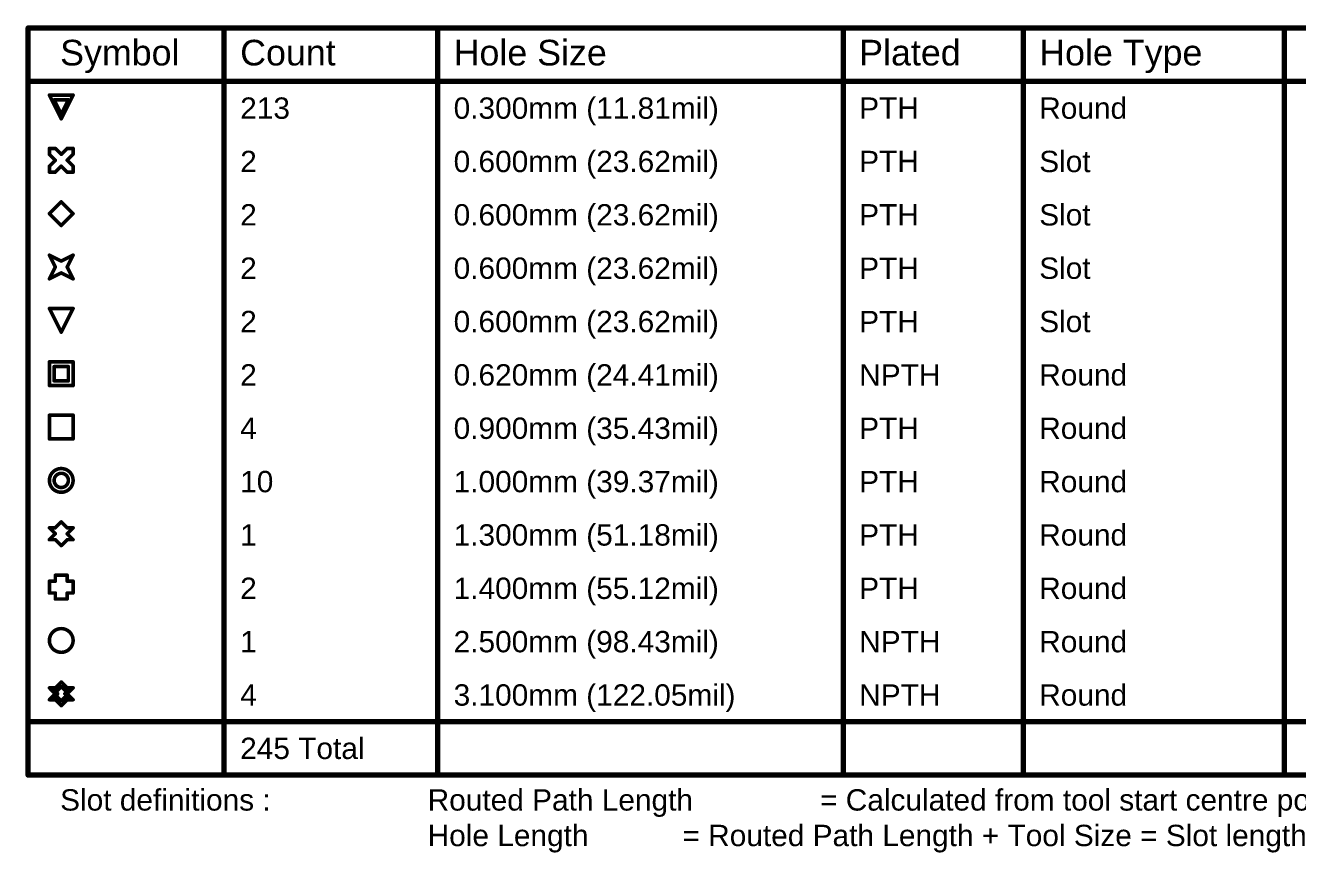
# Model space of a CAD drawing. Header units: inches. Extents: x -1 to 208, y -10 to 150.
# Drawn here: x -1.1 to 89.7, y 90.9 to 150 of the extents above; entities that cross this region are included whole.
import ezdxf

# ---------------------------------------------------------------- set-up
doc = ezdxf.new("R2010")
doc.units = ezdxf.units.IN
doc.layers.add('Drill Drawing', color=1, linetype='Continuous')
doc.styles.add('Arial', font='', dxfattribs={"height": 0.2})
doc.styles.get('Arial').set_extended_font_data('Arial')

msp = doc.modelspace()

# ---------------------------------------------------------------- linework, layer by layer
at = {"layer": 'Drill Drawing'}
for points in [[(-0.902, 149.808, 0.381, 0.381, 0), (198.484, 149.808, 0.381, 0.381, 0)], [(-0.902, 96.468, 0.381, 0.381, 0), (-0.902, 149.808, 0.381, 0.381, 0)], [(13.091, 96.468, 0.381, 0.381, 0), (13.091, 149.808, 0.381, 0.381, 0)], [(28.327, 96.468, 0.381, 0.381, 0), (28.327, 149.808, 0.381, 0.381, 0)], [(57.274, 96.468, 0.381, 0.381, 0), (57.274, 149.808, 0.381, 0.381, 0)], [(70.123, 96.468, 0.381, 0.381, 0), (70.123, 149.808, 0.381, 0.381, 0)], [(88.762, 96.468, 0.381, 0.381, 0), (88.762, 149.808, 0.381, 0.381, 0)], [(-0.902, 145.998, 0.381, 0.381, 0), (198.484, 145.998, 0.381, 0.381, 0)], [(0.617, 145.024, 0.254, 0.254, 0), (2.31, 145.024, 0.254, 0.254, 0)], [(0.617, 145.024, 0.254, 0.254, 0), (1.464, 143.331, 0.254, 0.254, 0)], [(0.956, 144.685, 0.254, 0.254, 0), (1.972, 144.685, 0.254, 0.254, 0)], [(0.956, 144.685, 0.254, 0.254, 0), (1.464, 143.669, 0.254, 0.254, 0)], [(1.464, 143.331, 0.254, 0.254, 0), (2.31, 145.024, 0.254, 0.254, 0)], [(1.464, 143.669, 0.254, 0.254, 0), (1.972, 144.685, 0.254, 0.254, 0)], [(0.617, 140.791, 0.254, 0.254, 0), (0.617, 141.214, 0.254, 0.254, 0)], [(0.617, 141.214, 0.254, 0.254, 0), (1.04, 141.214, 0.254, 0.254, 0)], [(0.617, 140.791, 0.254, 0.254, 0), (1.04, 140.367, 0.254, 0.254, 0)], [(1.04, 141.214, 0.254, 0.254, 0), (1.464, 140.791, 0.254, 0.254, 0)], [(1.464, 140.791, 0.254, 0.254, 0), (1.887, 141.214, 0.254, 0.254, 0)], [(1.887, 141.214, 0.254, 0.254, 0), (2.31, 141.214, 0.254, 0.254, 0)], [(1.887, 140.367, 0.254, 0.254, 0), (2.31, 140.791, 0.254, 0.254, 0)], [(2.31, 140.791, 0.254, 0.254, 0), (2.31, 141.214, 0.254, 0.254, 0)], [(0.617, 139.944, 0.254, 0.254, 0), (1.04, 140.367, 0.254, 0.254, 0)], [(0.617, 139.521, 0.254, 0.254, 0), (0.617, 139.944, 0.254, 0.254, 0)], [(1.04, 139.521, 0.254, 0.254, 0), (1.464, 139.944, 0.254, 0.254, 0)], [(1.464, 139.944, 0.254, 0.254, 0), (1.887, 139.521, 0.254, 0.254, 0)], [(1.887, 140.367, 0.254, 0.254, 0), (2.31, 139.944, 0.254, 0.254, 0)], [(2.31, 139.521, 0.254, 0.254, 0), (2.31, 139.944, 0.254, 0.254, 0)], [(0.617, 139.521, 0.254, 0.254, 0), (1.04, 139.521, 0.254, 0.254, 0)], [(1.887, 139.521, 0.254, 0.254, 0), (2.31, 139.521, 0.254, 0.254, 0)], [(0.617, 136.557, 0.254, 0.254, 0), (1.464, 137.404, 0.254, 0.254, 0)], [(1.464, 137.404, 0.254, 0.254, 0), (2.31, 136.557, 0.254, 0.254, 0)], [(0.617, 136.557, 0.254, 0.254, 0), (1.464, 135.711, 0.254, 0.254, 0)], [(1.464, 135.711, 0.254, 0.254, 0), (2.31, 136.557, 0.254, 0.254, 0)], [(0.617, 133.594, 0.254, 0.254, 0), (1.464, 133.171, 0.254, 0.254, 0)], [(0.617, 133.594, 0.254, 0.254, 0), (1.04, 132.747, 0.254, 0.254, 0)], [(1.464, 133.171, 0.254, 0.254, 0), (2.31, 133.594, 0.254, 0.254, 0)], [(1.887, 132.747, 0.254, 0.254, 0), (2.31, 133.594, 0.254, 0.254, 0)], [(0.617, 131.901, 0.254, 0.254, 0), (1.04, 132.747, 0.254, 0.254, 0)], [(1.887, 132.747, 0.254, 0.254, 0), (2.31, 131.901, 0.254, 0.254, 0)], [(0.617, 131.901, 0.254, 0.254, 0), (1.464, 132.324, 0.254, 0.254, 0)], [(1.464, 132.324, 0.254, 0.254, 0), (2.31, 131.901, 0.254, 0.254, 0)], [(0.617, 129.784, 0.254, 0.254, 0), (2.31, 129.784, 0.254, 0.254, 0)], [(0.617, 129.784, 0.254, 0.254, 0), (1.464, 128.091, 0.254, 0.254, 0)], [(1.464, 128.091, 0.254, 0.254, 0), (2.31, 129.784, 0.254, 0.254, 0)], [(0.617, 125.974, 0.254, 0.254, 0), (2.31, 125.974, 0.254, 0.254, 0)], [(0.617, 124.281, 0.254, 0.254, 0), (0.617, 125.974, 0.254, 0.254, 0)], [(0.956, 125.635, 0.254, 0.254, 0), (1.972, 125.635, 0.254, 0.254, 0)], [(0.956, 124.619, 0.254, 0.254, 0), (0.956, 125.635, 0.254, 0.254, 0)], [(1.972, 124.619, 0.254, 0.254, 0), (1.972, 125.635, 0.254, 0.254, 0)], [(2.31, 124.281, 0.254, 0.254, 0), (2.31, 125.974, 0.254, 0.254, 0)], [(0.617, 124.281, 0.254, 0.254, 0), (2.31, 124.281, 0.254, 0.254, 0)], [(0.956, 124.619, 0.254, 0.254, 0), (1.972, 124.619, 0.254, 0.254, 0)], [(0.617, 122.164, 0.254, 0.254, 0), (2.31, 122.164, 0.254, 0.254, 0)], [(0.617, 120.471, 0.254, 0.254, 0), (0.617, 122.164, 0.254, 0.254, 0)], [(2.31, 120.471, 0.254, 0.254, 0), (2.31, 122.164, 0.254, 0.254, 0)], [(0.617, 120.471, 0.254, 0.254, 0), (2.31, 120.471, 0.254, 0.254, 0)], [(1.04, 114.121, 0.254, 0.254, 0), (1.464, 114.544, 0.254, 0.254, 0)], [(1.464, 114.544, 0.254, 0.254, 0), (1.887, 114.121, 0.254, 0.254, 0)], [(0.617, 114.121, 0.254, 0.254, 0), (1.04, 113.697, 0.254, 0.254, 0)], [(0.617, 114.121, 0.254, 0.254, 0), (1.04, 114.121, 0.254, 0.254, 0)], [(0.617, 113.274, 0.254, 0.254, 0), (1.04, 113.697, 0.254, 0.254, 0)], [(1.887, 114.121, 0.254, 0.254, 0), (2.31, 114.121, 0.254, 0.254, 0)], [(1.887, 113.697, 0.254, 0.254, 0), (2.31, 114.121, 0.254, 0.254, 0)], [(1.887, 113.697, 0.254, 0.254, 0), (2.31, 113.274, 0.254, 0.254, 0)], [(0.617, 113.274, 0.254, 0.254, 0), (1.04, 113.274, 0.254, 0.254, 0)], [(1.04, 113.274, 0.254, 0.254, 0), (1.464, 112.851, 0.254, 0.254, 0)], [(1.464, 112.851, 0.254, 0.254, 0), (1.887, 113.274, 0.254, 0.254, 0)], [(1.887, 113.274, 0.254, 0.254, 0), (2.31, 113.274, 0.254, 0.254, 0)], [(1.04, 110.311, 0.254, 0.254, 0), (1.04, 110.734, 0.254, 0.254, 0)], [(1.04, 110.734, 0.254, 0.254, 0), (1.887, 110.734, 0.254, 0.254, 0)], [(1.887, 110.311, 0.254, 0.254, 0), (1.887, 110.734, 0.254, 0.254, 0)], [(0.617, 109.464, 0.254, 0.254, 0), (0.617, 110.311, 0.254, 0.254, 0)], [(0.617, 110.311, 0.254, 0.254, 0), (1.04, 110.311, 0.254, 0.254, 0)], [(1.887, 110.311, 0.254, 0.254, 0), (2.31, 110.311, 0.254, 0.254, 0)], [(2.31, 109.464, 0.254, 0.254, 0), (2.31, 110.311, 0.254, 0.254, 0)], [(0.617, 109.464, 0.254, 0.254, 0), (1.04, 109.464, 0.254, 0.254, 0)], [(1.04, 109.041, 0.254, 0.254, 0), (1.04, 109.464, 0.254, 0.254, 0)], [(1.04, 109.041, 0.254, 0.254, 0), (1.887, 109.041, 0.254, 0.254, 0)], [(1.887, 109.464, 0.254, 0.254, 0), (2.31, 109.464, 0.254, 0.254, 0)], [(1.887, 109.041, 0.254, 0.254, 0), (1.887, 109.464, 0.254, 0.254, 0)], [(0.617, 102.691, 0.254, 0.254, 0), (1.04, 102.267, 0.254, 0.254, 0)], [(0.617, 102.691, 0.254, 0.254, 0), (1.04, 102.691, 0.254, 0.254, 0)], [(0.956, 102.521, 0.254, 0.254, 0), (1.21, 102.267, 0.254, 0.254, 0)], [(0.956, 102.521, 0.254, 0.254, 0), (1.21, 102.521, 0.254, 0.254, 0)], [(1.04, 102.691, 0.254, 0.254, 0), (1.464, 103.114, 0.254, 0.254, 0)], [(1.21, 102.521, 0.254, 0.254, 0), (1.464, 102.775, 0.254, 0.254, 0)], [(1.464, 103.114, 0.254, 0.254, 0), (1.887, 102.691, 0.254, 0.254, 0)], [(1.464, 102.775, 0.254, 0.254, 0), (1.718, 102.521, 0.254, 0.254, 0)], [(1.718, 102.521, 0.254, 0.254, 0), (1.972, 102.521, 0.254, 0.254, 0)], [(1.718, 102.267, 0.254, 0.254, 0), (1.972, 102.521, 0.254, 0.254, 0)], [(1.887, 102.691, 0.254, 0.254, 0), (2.31, 102.691, 0.254, 0.254, 0)], [(1.887, 102.267, 0.254, 0.254, 0), (2.31, 102.691, 0.254, 0.254, 0)], [(0.617, 101.844, 0.254, 0.254, 0), (1.04, 102.267, 0.254, 0.254, 0)], [(0.617, 101.844, 0.254, 0.254, 0), (1.04, 101.844, 0.254, 0.254, 0)], [(0.956, 102.013, 0.254, 0.254, 0), (1.21, 102.267, 0.254, 0.254, 0)], [(0.956, 102.013, 0.254, 0.254, 0), (1.21, 102.013, 0.254, 0.254, 0)], [(1.04, 101.844, 0.254, 0.254, 0), (1.464, 101.421, 0.254, 0.254, 0)], [(1.21, 102.013, 0.254, 0.254, 0), (1.464, 101.759, 0.254, 0.254, 0)], [(1.464, 101.759, 0.254, 0.254, 0), (1.718, 102.013, 0.254, 0.254, 0)], [(1.464, 101.421, 0.254, 0.254, 0), (1.887, 101.844, 0.254, 0.254, 0)], [(1.718, 102.267, 0.254, 0.254, 0), (1.972, 102.013, 0.254, 0.254, 0)], [(1.718, 102.013, 0.254, 0.254, 0), (1.972, 102.013, 0.254, 0.254, 0)], [(1.887, 102.267, 0.254, 0.254, 0), (2.31, 101.844, 0.254, 0.254, 0)], [(1.887, 101.844, 0.254, 0.254, 0), (2.31, 101.844, 0.254, 0.254, 0)], [(-0.902, 100.278, 0.381, 0.381, 0), (198.484, 100.278, 0.381, 0.381, 0)], [(-0.902, 96.468, 0.381, 0.381, 0), (198.484, 96.468, 0.381, 0.381, 0)]]:
    msp.add_lwpolyline(points, format="xyseb", dxfattribs=at)
for points in [[(-0.997, 149.808, 0.191, 0.191, 1), (-0.806, 149.808, 0.191, 0.191, 1)], [(-0.997, 149.808, 0.191, 0.191, 1), (-0.806, 149.808, 0.191, 0.191, 1)], [(12.995, 149.808, 0.191, 0.191, 1), (13.186, 149.808, 0.191, 0.191, 1)], [(28.231, 149.808, 0.191, 0.191, 1), (28.422, 149.808, 0.191, 0.191, 1)], [(57.179, 149.808, 0.191, 0.191, 1), (57.369, 149.808, 0.191, 0.191, 1)], [(70.028, 149.808, 0.191, 0.191, 1), (70.219, 149.808, 0.191, 0.191, 1)], [(88.667, 149.808, 0.191, 0.191, 1), (88.857, 149.808, 0.191, 0.191, 1)], [(-0.997, 145.998, 0.191, 0.191, 1), (-0.806, 145.998, 0.191, 0.191, 1)], [(0.554, 145.024, 0.127, 0.127, 1), (0.681, 145.024, 0.127, 0.127, 1)], [(0.554, 145.024, 0.127, 0.127, 1), (0.681, 145.024, 0.127, 0.127, 1)], [(0.892, 144.685, 0.127, 0.127, 1), (1.019, 144.685, 0.127, 0.127, 1)], [(0.892, 144.685, 0.127, 0.127, 1), (1.019, 144.685, 0.127, 0.127, 1)], [(1.908, 144.685, 0.127, 0.127, 1), (2.035, 144.685, 0.127, 0.127, 1)], [(1.908, 144.685, 0.127, 0.127, 1), (2.035, 144.685, 0.127, 0.127, 1)], [(2.247, 145.024, 0.127, 0.127, 1), (2.374, 145.024, 0.127, 0.127, 1)], [(2.247, 145.024, 0.127, 0.127, 1), (2.374, 145.024, 0.127, 0.127, 1)], [(1.4, 143.669, 0.127, 0.127, 1), (1.527, 143.669, 0.127, 0.127, 1)], [(1.4, 143.669, 0.127, 0.127, 1), (1.527, 143.669, 0.127, 0.127, 1)], [(1.4, 143.331, 0.127, 0.127, 1), (1.527, 143.331, 0.127, 0.127, 1)], [(1.4, 143.331, 0.127, 0.127, 1), (1.527, 143.331, 0.127, 0.127, 1)], [(0.554, 141.214, 0.127, 0.127, 1), (0.681, 141.214, 0.127, 0.127, 1)], [(0.554, 141.214, 0.127, 0.127, 1), (0.681, 141.214, 0.127, 0.127, 1)], [(0.554, 140.791, 0.127, 0.127, 1), (0.681, 140.791, 0.127, 0.127, 1)], [(0.554, 140.791, 0.127, 0.127, 1), (0.681, 140.791, 0.127, 0.127, 1)], [(0.977, 141.214, 0.127, 0.127, 1), (1.104, 141.214, 0.127, 0.127, 1)], [(0.977, 141.214, 0.127, 0.127, 1), (1.104, 141.214, 0.127, 0.127, 1)], [(1.4, 140.791, 0.127, 0.127, 1), (1.527, 140.791, 0.127, 0.127, 1)], [(1.4, 140.791, 0.127, 0.127, 1), (1.527, 140.791, 0.127, 0.127, 1)], [(1.824, 141.214, 0.127, 0.127, 1), (1.951, 141.214, 0.127, 0.127, 1)], [(1.824, 141.214, 0.127, 0.127, 1), (1.951, 141.214, 0.127, 0.127, 1)], [(2.247, 141.214, 0.127, 0.127, 1), (2.374, 141.214, 0.127, 0.127, 1)], [(2.247, 141.214, 0.127, 0.127, 1), (2.374, 141.214, 0.127, 0.127, 1)], [(2.247, 140.791, 0.127, 0.127, 1), (2.374, 140.791, 0.127, 0.127, 1)], [(2.247, 140.791, 0.127, 0.127, 1), (2.374, 140.791, 0.127, 0.127, 1)], [(0.554, 139.944, 0.127, 0.127, 1), (0.681, 139.944, 0.127, 0.127, 1)], [(0.554, 139.944, 0.127, 0.127, 1), (0.681, 139.944, 0.127, 0.127, 1)], [(0.977, 140.367, 0.127, 0.127, 1), (1.104, 140.367, 0.127, 0.127, 1)], [(0.977, 140.367, 0.127, 0.127, 1), (1.104, 140.367, 0.127, 0.127, 1)], [(1.4, 139.944, 0.127, 0.127, 1), (1.527, 139.944, 0.127, 0.127, 1)], [(1.4, 139.944, 0.127, 0.127, 1), (1.527, 139.944, 0.127, 0.127, 1)], [(1.824, 140.367, 0.127, 0.127, 1), (1.951, 140.367, 0.127, 0.127, 1)], [(1.824, 140.367, 0.127, 0.127, 1), (1.951, 140.367, 0.127, 0.127, 1)], [(2.247, 139.944, 0.127, 0.127, 1), (2.374, 139.944, 0.127, 0.127, 1)], [(2.247, 139.944, 0.127, 0.127, 1), (2.374, 139.944, 0.127, 0.127, 1)], [(0.554, 139.521, 0.127, 0.127, 1), (0.681, 139.521, 0.127, 0.127, 1)], [(0.554, 139.521, 0.127, 0.127, 1), (0.681, 139.521, 0.127, 0.127, 1)], [(0.977, 139.521, 0.127, 0.127, 1), (1.104, 139.521, 0.127, 0.127, 1)], [(0.977, 139.521, 0.127, 0.127, 1), (1.104, 139.521, 0.127, 0.127, 1)], [(1.824, 139.521, 0.127, 0.127, 1), (1.951, 139.521, 0.127, 0.127, 1)], [(1.824, 139.521, 0.127, 0.127, 1), (1.951, 139.521, 0.127, 0.127, 1)], [(2.247, 139.521, 0.127, 0.127, 1), (2.374, 139.521, 0.127, 0.127, 1)], [(2.247, 139.521, 0.127, 0.127, 1), (2.374, 139.521, 0.127, 0.127, 1)], [(1.4, 137.404, 0.127, 0.127, 1), (1.527, 137.404, 0.127, 0.127, 1)], [(1.4, 137.404, 0.127, 0.127, 1), (1.527, 137.404, 0.127, 0.127, 1)], [(0.554, 136.557, 0.127, 0.127, 1), (0.681, 136.557, 0.127, 0.127, 1)], [(0.554, 136.557, 0.127, 0.127, 1), (0.681, 136.557, 0.127, 0.127, 1)], [(2.247, 136.557, 0.127, 0.127, 1), (2.374, 136.557, 0.127, 0.127, 1)], [(2.247, 136.557, 0.127, 0.127, 1), (2.374, 136.557, 0.127, 0.127, 1)], [(1.4, 135.711, 0.127, 0.127, 1), (1.527, 135.711, 0.127, 0.127, 1)], [(1.4, 135.711, 0.127, 0.127, 1), (1.527, 135.711, 0.127, 0.127, 1)], [(0.554, 133.594, 0.127, 0.127, 1), (0.681, 133.594, 0.127, 0.127, 1)], [(0.554, 133.594, 0.127, 0.127, 1), (0.681, 133.594, 0.127, 0.127, 1)], [(2.247, 133.594, 0.127, 0.127, 1), (2.374, 133.594, 0.127, 0.127, 1)], [(2.247, 133.594, 0.127, 0.127, 1), (2.374, 133.594, 0.127, 0.127, 1)], [(0.977, 132.747, 0.127, 0.127, 1), (1.104, 132.747, 0.127, 0.127, 1)], [(0.977, 132.747, 0.127, 0.127, 1), (1.104, 132.747, 0.127, 0.127, 1)], [(1.4, 133.171, 0.127, 0.127, 1), (1.527, 133.171, 0.127, 0.127, 1)], [(1.4, 133.171, 0.127, 0.127, 1), (1.527, 133.171, 0.127, 0.127, 1)], [(1.824, 132.747, 0.127, 0.127, 1), (1.951, 132.747, 0.127, 0.127, 1)], [(1.824, 132.747, 0.127, 0.127, 1), (1.951, 132.747, 0.127, 0.127, 1)], [(0.554, 131.901, 0.127, 0.127, 1), (0.681, 131.901, 0.127, 0.127, 1)], [(0.554, 131.901, 0.127, 0.127, 1), (0.681, 131.901, 0.127, 0.127, 1)], [(1.4, 132.324, 0.127, 0.127, 1), (1.527, 132.324, 0.127, 0.127, 1)], [(1.4, 132.324, 0.127, 0.127, 1), (1.527, 132.324, 0.127, 0.127, 1)], [(2.247, 131.901, 0.127, 0.127, 1), (2.374, 131.901, 0.127, 0.127, 1)], [(2.247, 131.901, 0.127, 0.127, 1), (2.374, 131.901, 0.127, 0.127, 1)], [(0.554, 129.784, 0.127, 0.127, 1), (0.681, 129.784, 0.127, 0.127, 1)], [(0.554, 129.784, 0.127, 0.127, 1), (0.681, 129.784, 0.127, 0.127, 1)], [(2.247, 129.784, 0.127, 0.127, 1), (2.374, 129.784, 0.127, 0.127, 1)], [(2.247, 129.784, 0.127, 0.127, 1), (2.374, 129.784, 0.127, 0.127, 1)], [(1.4, 128.091, 0.127, 0.127, 1), (1.527, 128.091, 0.127, 0.127, 1)], [(1.4, 128.091, 0.127, 0.127, 1), (1.527, 128.091, 0.127, 0.127, 1)], [(0.554, 125.974, 0.127, 0.127, 1), (0.681, 125.974, 0.127, 0.127, 1)], [(0.554, 125.974, 0.127, 0.127, 1), (0.681, 125.974, 0.127, 0.127, 1)], [(0.892, 125.635, 0.127, 0.127, 1), (1.019, 125.635, 0.127, 0.127, 1)], [(0.892, 125.635, 0.127, 0.127, 1), (1.019, 125.635, 0.127, 0.127, 1)], [(1.908, 125.635, 0.127, 0.127, 1), (2.035, 125.635, 0.127, 0.127, 1)], [(1.908, 125.635, 0.127, 0.127, 1), (2.035, 125.635, 0.127, 0.127, 1)], [(2.247, 125.974, 0.127, 0.127, 1), (2.374, 125.974, 0.127, 0.127, 1)], [(2.247, 125.974, 0.127, 0.127, 1), (2.374, 125.974, 0.127, 0.127, 1)], [(0.554, 124.281, 0.127, 0.127, 1), (0.681, 124.281, 0.127, 0.127, 1)], [(0.554, 124.281, 0.127, 0.127, 1), (0.681, 124.281, 0.127, 0.127, 1)], [(0.892, 124.619, 0.127, 0.127, 1), (1.019, 124.619, 0.127, 0.127, 1)], [(0.892, 124.619, 0.127, 0.127, 1), (1.019, 124.619, 0.127, 0.127, 1)], [(1.908, 124.619, 0.127, 0.127, 1), (2.035, 124.619, 0.127, 0.127, 1)], [(1.908, 124.619, 0.127, 0.127, 1), (2.035, 124.619, 0.127, 0.127, 1)], [(2.247, 124.281, 0.127, 0.127, 1), (2.374, 124.281, 0.127, 0.127, 1)], [(2.247, 124.281, 0.127, 0.127, 1), (2.374, 124.281, 0.127, 0.127, 1)], [(0.554, 122.164, 0.127, 0.127, 1), (0.681, 122.164, 0.127, 0.127, 1)], [(0.554, 122.164, 0.127, 0.127, 1), (0.681, 122.164, 0.127, 0.127, 1)], [(2.247, 122.164, 0.127, 0.127, 1), (2.374, 122.164, 0.127, 0.127, 1)], [(2.247, 122.164, 0.127, 0.127, 1), (2.374, 122.164, 0.127, 0.127, 1)], [(0.554, 120.471, 0.127, 0.127, 1), (0.681, 120.471, 0.127, 0.127, 1)], [(0.554, 120.471, 0.127, 0.127, 1), (0.681, 120.471, 0.127, 0.127, 1)], [(2.247, 120.471, 0.127, 0.127, 1), (2.374, 120.471, 0.127, 0.127, 1)], [(2.247, 120.471, 0.127, 0.127, 1), (2.374, 120.471, 0.127, 0.127, 1)], [(2.31, 117.507, 0.254, 0.254, 1), (0.617, 117.507, 0.254, 0.254, 1)], [(1.972, 117.507, 0.254, 0.254, 1), (0.956, 117.507, 0.254, 0.254, 1)], [(0.554, 117.507, 0.127, 0.127, 1), (0.681, 117.507, 0.127, 0.127, 1)], [(0.892, 117.507, 0.127, 0.127, 1), (1.019, 117.507, 0.127, 0.127, 1)], [(1.908, 117.507, 0.127, 0.127, 1), (2.035, 117.507, 0.127, 0.127, 1)], [(2.247, 117.507, 0.127, 0.127, 1), (2.374, 117.507, 0.127, 0.127, 1)], [(1.4, 114.544, 0.127, 0.127, 1), (1.527, 114.544, 0.127, 0.127, 1)], [(1.4, 114.544, 0.127, 0.127, 1), (1.527, 114.544, 0.127, 0.127, 1)], [(0.554, 114.121, 0.127, 0.127, 1), (0.681, 114.121, 0.127, 0.127, 1)], [(0.554, 114.121, 0.127, 0.127, 1), (0.681, 114.121, 0.127, 0.127, 1)], [(0.977, 114.121, 0.127, 0.127, 1), (1.104, 114.121, 0.127, 0.127, 1)], [(0.977, 114.121, 0.127, 0.127, 1), (1.104, 114.121, 0.127, 0.127, 1)], [(0.977, 113.697, 0.127, 0.127, 1), (1.104, 113.697, 0.127, 0.127, 1)], [(0.977, 113.697, 0.127, 0.127, 1), (1.104, 113.697, 0.127, 0.127, 1)], [(1.824, 114.121, 0.127, 0.127, 1), (1.951, 114.121, 0.127, 0.127, 1)], [(1.824, 114.121, 0.127, 0.127, 1), (1.951, 114.121, 0.127, 0.127, 1)], [(1.824, 113.697, 0.127, 0.127, 1), (1.951, 113.697, 0.127, 0.127, 1)], [(1.824, 113.697, 0.127, 0.127, 1), (1.951, 113.697, 0.127, 0.127, 1)], [(2.247, 114.121, 0.127, 0.127, 1), (2.374, 114.121, 0.127, 0.127, 1)], [(2.247, 114.121, 0.127, 0.127, 1), (2.374, 114.121, 0.127, 0.127, 1)], [(0.554, 113.274, 0.127, 0.127, 1), (0.681, 113.274, 0.127, 0.127, 1)], [(0.554, 113.274, 0.127, 0.127, 1), (0.681, 113.274, 0.127, 0.127, 1)], [(0.977, 113.274, 0.127, 0.127, 1), (1.104, 113.274, 0.127, 0.127, 1)], [(0.977, 113.274, 0.127, 0.127, 1), (1.104, 113.274, 0.127, 0.127, 1)], [(1.4, 112.851, 0.127, 0.127, 1), (1.527, 112.851, 0.127, 0.127, 1)], [(1.4, 112.851, 0.127, 0.127, 1), (1.527, 112.851, 0.127, 0.127, 1)], [(1.824, 113.274, 0.127, 0.127, 1), (1.951, 113.274, 0.127, 0.127, 1)], [(1.824, 113.274, 0.127, 0.127, 1), (1.951, 113.274, 0.127, 0.127, 1)], [(2.247, 113.274, 0.127, 0.127, 1), (2.374, 113.274, 0.127, 0.127, 1)], [(2.247, 113.274, 0.127, 0.127, 1), (2.374, 113.274, 0.127, 0.127, 1)], [(0.977, 110.734, 0.127, 0.127, 1), (1.104, 110.734, 0.127, 0.127, 1)], [(0.977, 110.734, 0.127, 0.127, 1), (1.104, 110.734, 0.127, 0.127, 1)], [(1.824, 110.734, 0.127, 0.127, 1), (1.951, 110.734, 0.127, 0.127, 1)], [(1.824, 110.734, 0.127, 0.127, 1), (1.951, 110.734, 0.127, 0.127, 1)], [(0.554, 110.311, 0.127, 0.127, 1), (0.681, 110.311, 0.127, 0.127, 1)], [(0.554, 110.311, 0.127, 0.127, 1), (0.681, 110.311, 0.127, 0.127, 1)], [(0.977, 110.311, 0.127, 0.127, 1), (1.104, 110.311, 0.127, 0.127, 1)], [(0.977, 110.311, 0.127, 0.127, 1), (1.104, 110.311, 0.127, 0.127, 1)], [(1.824, 110.311, 0.127, 0.127, 1), (1.951, 110.311, 0.127, 0.127, 1)], [(1.824, 110.311, 0.127, 0.127, 1), (1.951, 110.311, 0.127, 0.127, 1)], [(2.247, 110.311, 0.127, 0.127, 1), (2.374, 110.311, 0.127, 0.127, 1)], [(2.247, 110.311, 0.127, 0.127, 1), (2.374, 110.311, 0.127, 0.127, 1)], [(0.554, 109.464, 0.127, 0.127, 1), (0.681, 109.464, 0.127, 0.127, 1)], [(0.554, 109.464, 0.127, 0.127, 1), (0.681, 109.464, 0.127, 0.127, 1)], [(0.977, 109.464, 0.127, 0.127, 1), (1.104, 109.464, 0.127, 0.127, 1)], [(0.977, 109.464, 0.127, 0.127, 1), (1.104, 109.464, 0.127, 0.127, 1)], [(0.977, 109.041, 0.127, 0.127, 1), (1.104, 109.041, 0.127, 0.127, 1)], [(0.977, 109.041, 0.127, 0.127, 1), (1.104, 109.041, 0.127, 0.127, 1)], [(1.824, 109.464, 0.127, 0.127, 1), (1.951, 109.464, 0.127, 0.127, 1)], [(1.824, 109.464, 0.127, 0.127, 1), (1.951, 109.464, 0.127, 0.127, 1)], [(1.824, 109.041, 0.127, 0.127, 1), (1.951, 109.041, 0.127, 0.127, 1)], [(1.824, 109.041, 0.127, 0.127, 1), (1.951, 109.041, 0.127, 0.127, 1)], [(2.247, 109.464, 0.127, 0.127, 1), (2.374, 109.464, 0.127, 0.127, 1)], [(2.247, 109.464, 0.127, 0.127, 1), (2.374, 109.464, 0.127, 0.127, 1)], [(2.31, 106.077, 0.254, 0.254, 1), (0.617, 106.077, 0.254, 0.254, 1)], [(0.554, 106.077, 0.127, 0.127, 1), (0.681, 106.077, 0.127, 0.127, 1)], [(2.247, 106.077, 0.127, 0.127, 1), (2.374, 106.077, 0.127, 0.127, 1)], [(0.554, 102.691, 0.127, 0.127, 1), (0.681, 102.691, 0.127, 0.127, 1)], [(0.554, 102.691, 0.127, 0.127, 1), (0.681, 102.691, 0.127, 0.127, 1)], [(0.892, 102.521, 0.127, 0.127, 1), (1.019, 102.521, 0.127, 0.127, 1)], [(0.892, 102.521, 0.127, 0.127, 1), (1.019, 102.521, 0.127, 0.127, 1)], [(0.977, 102.691, 0.127, 0.127, 1), (1.104, 102.691, 0.127, 0.127, 1)], [(0.977, 102.691, 0.127, 0.127, 1), (1.104, 102.691, 0.127, 0.127, 1)], [(1.146, 102.521, 0.127, 0.127, 1), (1.273, 102.521, 0.127, 0.127, 1)], [(1.146, 102.521, 0.127, 0.127, 1), (1.273, 102.521, 0.127, 0.127, 1)], [(1.4, 103.114, 0.127, 0.127, 1), (1.527, 103.114, 0.127, 0.127, 1)], [(1.4, 103.114, 0.127, 0.127, 1), (1.527, 103.114, 0.127, 0.127, 1)], [(1.4, 102.775, 0.127, 0.127, 1), (1.527, 102.775, 0.127, 0.127, 1)], [(1.4, 102.775, 0.127, 0.127, 1), (1.527, 102.775, 0.127, 0.127, 1)], [(1.654, 102.521, 0.127, 0.127, 1), (1.781, 102.521, 0.127, 0.127, 1)], [(1.654, 102.521, 0.127, 0.127, 1), (1.781, 102.521, 0.127, 0.127, 1)], [(1.824, 102.691, 0.127, 0.127, 1), (1.951, 102.691, 0.127, 0.127, 1)], [(1.824, 102.691, 0.127, 0.127, 1), (1.951, 102.691, 0.127, 0.127, 1)], [(1.908, 102.521, 0.127, 0.127, 1), (2.035, 102.521, 0.127, 0.127, 1)], [(1.908, 102.521, 0.127, 0.127, 1), (2.035, 102.521, 0.127, 0.127, 1)], [(2.247, 102.691, 0.127, 0.127, 1), (2.374, 102.691, 0.127, 0.127, 1)], [(2.247, 102.691, 0.127, 0.127, 1), (2.374, 102.691, 0.127, 0.127, 1)], [(0.554, 101.844, 0.127, 0.127, 1), (0.681, 101.844, 0.127, 0.127, 1)], [(0.554, 101.844, 0.127, 0.127, 1), (0.681, 101.844, 0.127, 0.127, 1)], [(0.892, 102.013, 0.127, 0.127, 1), (1.019, 102.013, 0.127, 0.127, 1)], [(0.892, 102.013, 0.127, 0.127, 1), (1.019, 102.013, 0.127, 0.127, 1)], [(0.977, 102.267, 0.127, 0.127, 1), (1.104, 102.267, 0.127, 0.127, 1)], [(0.977, 102.267, 0.127, 0.127, 1), (1.104, 102.267, 0.127, 0.127, 1)], [(0.977, 101.844, 0.127, 0.127, 1), (1.104, 101.844, 0.127, 0.127, 1)], [(0.977, 101.844, 0.127, 0.127, 1), (1.104, 101.844, 0.127, 0.127, 1)], [(1.146, 102.267, 0.127, 0.127, 1), (1.273, 102.267, 0.127, 0.127, 1)], [(1.146, 102.267, 0.127, 0.127, 1), (1.273, 102.267, 0.127, 0.127, 1)], [(1.146, 102.013, 0.127, 0.127, 1), (1.273, 102.013, 0.127, 0.127, 1)], [(1.146, 102.013, 0.127, 0.127, 1), (1.273, 102.013, 0.127, 0.127, 1)], [(1.4, 101.759, 0.127, 0.127, 1), (1.527, 101.759, 0.127, 0.127, 1)], [(1.4, 101.759, 0.127, 0.127, 1), (1.527, 101.759, 0.127, 0.127, 1)], [(1.654, 102.267, 0.127, 0.127, 1), (1.781, 102.267, 0.127, 0.127, 1)], [(1.654, 102.267, 0.127, 0.127, 1), (1.781, 102.267, 0.127, 0.127, 1)], [(1.654, 102.013, 0.127, 0.127, 1), (1.781, 102.013, 0.127, 0.127, 1)], [(1.654, 102.013, 0.127, 0.127, 1), (1.781, 102.013, 0.127, 0.127, 1)], [(1.824, 102.267, 0.127, 0.127, 1), (1.951, 102.267, 0.127, 0.127, 1)], [(1.824, 102.267, 0.127, 0.127, 1), (1.951, 102.267, 0.127, 0.127, 1)], [(1.824, 101.844, 0.127, 0.127, 1), (1.951, 101.844, 0.127, 0.127, 1)], [(1.824, 101.844, 0.127, 0.127, 1), (1.951, 101.844, 0.127, 0.127, 1)], [(1.908, 102.013, 0.127, 0.127, 1), (2.035, 102.013, 0.127, 0.127, 1)], [(1.908, 102.013, 0.127, 0.127, 1), (2.035, 102.013, 0.127, 0.127, 1)], [(2.247, 101.844, 0.127, 0.127, 1), (2.374, 101.844, 0.127, 0.127, 1)], [(2.247, 101.844, 0.127, 0.127, 1), (2.374, 101.844, 0.127, 0.127, 1)], [(1.4, 101.421, 0.127, 0.127, 1), (1.527, 101.421, 0.127, 0.127, 1)], [(1.4, 101.421, 0.127, 0.127, 1), (1.527, 101.421, 0.127, 0.127, 1)], [(-0.997, 100.278, 0.191, 0.191, 1), (-0.806, 100.278, 0.191, 0.191, 1)], [(-0.997, 96.468, 0.191, 0.191, 1), (-0.806, 96.468, 0.191, 0.191, 1)], [(-0.997, 96.468, 0.191, 0.191, 1), (-0.806, 96.468, 0.191, 0.191, 1)], [(12.995, 96.468, 0.191, 0.191, 1), (13.186, 96.468, 0.191, 0.191, 1)], [(28.231, 96.468, 0.191, 0.191, 1), (28.422, 96.468, 0.191, 0.191, 1)], [(57.179, 96.468, 0.191, 0.191, 1), (57.369, 96.468, 0.191, 0.191, 1)], [(70.028, 96.468, 0.191, 0.191, 1), (70.219, 96.468, 0.191, 0.191, 1)], [(88.667, 96.468, 0.191, 0.191, 1), (88.857, 96.468, 0.191, 0.191, 1)]]:
    msp.add_lwpolyline(points, format="xyseb", close=True, dxfattribs=at)

# ---------------------------------------------------------------- texts
at = {"layer": 'Drill Drawing', "style": 'Arial'}
for s, height, p in [('Symbol', 1.8288, (1.384, 147.141)), ('Count', 1.8288, (14.234, 147.141)), ('Hole Size', 1.8288, (29.47, 147.141)), ('Plated', 1.8288, (58.417, 147.141)), ('Hole Type', 1.8288, (71.266, 147.141)), ('213', 1.524, (14.234, 143.331)), ('0.300mm (11.81mil)', 1.524, (29.47, 143.331)), ('PTH', 1.524, (58.417, 143.331)), ('Round', 1.524, (71.266, 143.331)), ('2', 1.524, (14.234, 139.521)), ('0.600mm (23.62mil)', 1.524, (29.47, 139.521)), ('PTH', 1.524, (58.417, 139.521)), ('Slot', 1.524, (71.266, 139.521)), ('2', 1.524, (14.234, 135.711)), ('0.600mm (23.62mil)', 1.524, (29.47, 135.711)), ('PTH', 1.524, (58.417, 135.711)), ('Slot', 1.524, (71.266, 135.711)), ('0.600mm (23.62mil)', 1.524, (29.47, 131.901)), ('Slot', 1.524, (71.266, 131.901)), ('2', 1.524, (14.234, 131.901)), ('PTH', 1.524, (58.417, 131.901)), ('2', 1.524, (14.234, 128.091)), ('0.600mm (23.62mil)', 1.524, (29.47, 128.091)), ('PTH', 1.524, (58.417, 128.091)), ('Slot', 1.524, (71.266, 128.091)), ('2', 1.524, (14.234, 124.281)), ('0.620mm (24.41mil)', 1.524, (29.47, 124.281)), ('NPTH', 1.524, (58.417, 124.281)), ('Round', 1.524, (71.266, 124.281)), ('4', 1.524, (14.234, 120.471)), ('0.900mm (35.43mil)', 1.524, (29.47, 120.471)), ('PTH', 1.524, (58.417, 120.471)), ('Round', 1.524, (71.266, 120.471)), ('10', 1.524, (14.234, 116.661)), ('1.000mm (39.37mil)', 1.524, (29.47, 116.661)), ('PTH', 1.524, (58.417, 116.661)), ('Round', 1.524, (71.266, 116.661)), ('1.300mm (51.18mil)', 1.524, (29.47, 112.851)), ('Round', 1.524, (71.266, 112.851)), ('1', 1.524, (14.234, 112.851)), ('PTH', 1.524, (58.417, 112.851)), ('2', 1.524, (14.234, 109.041)), ('1.400mm (55.12mil)', 1.524, (29.47, 109.041)), ('PTH', 1.524, (58.417, 109.041)), ('Round', 1.524, (71.266, 109.041)), ('1', 1.524, (14.234, 105.231)), ('2.500mm (98.43mil)', 1.524, (29.47, 105.231)), ('NPTH', 1.524, (58.417, 105.231)), ('Round', 1.524, (71.266, 105.231)), ('4', 1.524, (14.234, 101.421)), ('3.100mm (122.05mil)', 1.524, (29.47, 101.421)), ('NPTH', 1.524, (58.417, 101.421)), ('Round', 1.524, (71.266, 101.421)), ('245 Total', 1.524, (14.234, 97.611)), ('Slot definitions :', 1.524, (1.384, 93.928)), ('Routed Path Length', 1.524, (27.615, 93.928)), ('= Calculated from tool start centre position to tool end centre position.', 1.524, (55.622, 93.928)), ('Hole Length', 1.524, (27.615, 91.389)), (' = Routed Path Length + Tool Size = Slot length as defined in the PCB layout', 1.524, (45.212, 91.389))]:
    msp.add_text(s, height=height, dxfattribs=at).set_placement(p)

doc.saveas('drawing.dxf')
